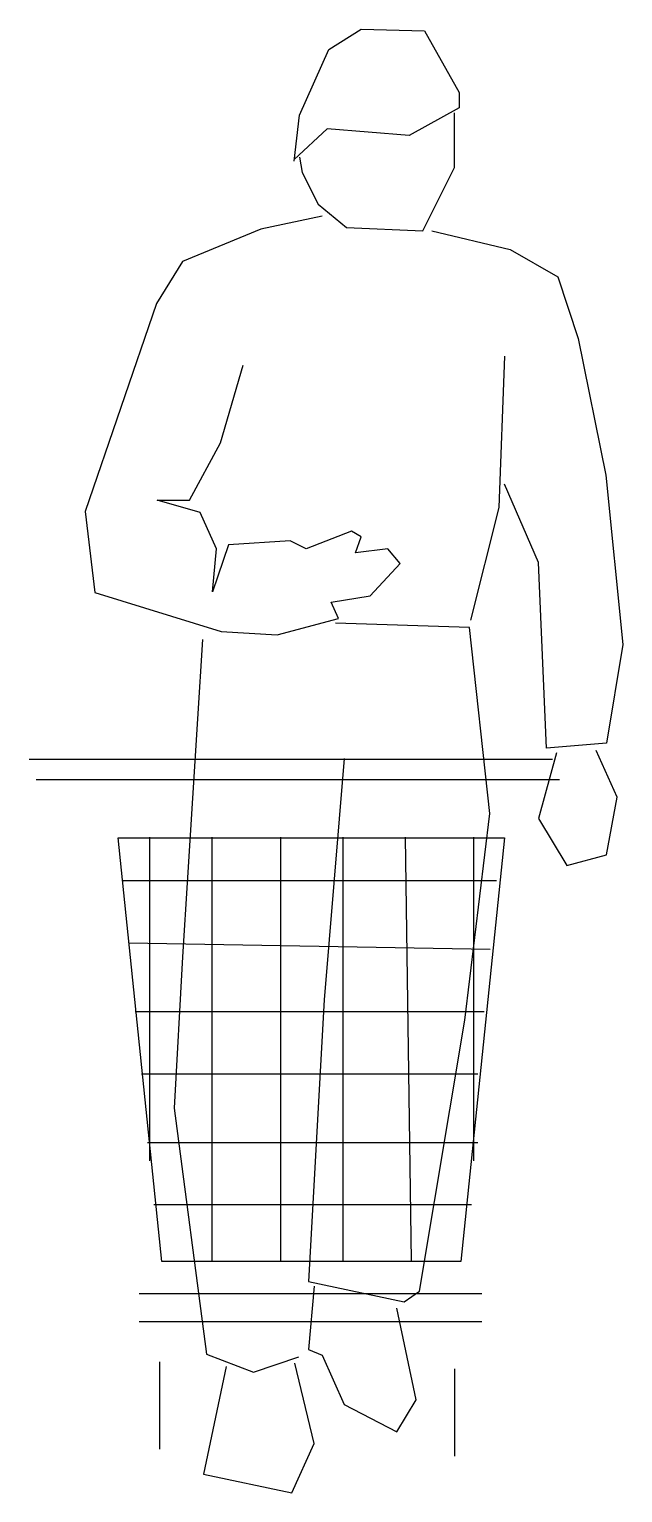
# Model space of a CAD drawing. Extents: x -3257 to 6743, y 13293 to 23293.
# Drawn here: x -1744 to -1081, y 15243 to 16878 of the extents above; entities that cross this region are included whole.
import ezdxf

# ---------------------------------------------------------------- set-up
doc = ezdxf.new("R2010")
doc.units = 0
doc.header["$LTSCALE"] = 1270
doc.header["$MEASUREMENT"] = 0
doc.layers.get('0').update_dxf_attribs({"linetype": 'CONTINUOUS'})

msp = doc.modelspace()

# ---------------------------------------------------------------- linework, layer by layer
at = {"linetype": 'Continuous'}
for p, q in [((-1409.4, 16855.5), (-1373.3, 16878.1)), ((-1373.3, 16878.1), (-1302.8, 16876.3)), ((-1302.8, 16876.3), (-1263.9, 16807.6)), ((-1442.1, 16782.2), (-1409.4, 16855.5)), ((-1263.9, 16807.6), (-1263.9, 16790.4)), ((-1448.3, 16730.7), (-1442.1, 16782.2)), ((-1263.9, 16790.4), (-1319.9, 16759.6)), ((-1269.3, 16723.5), (-1269.3, 16784.9)), ((-1411.3, 16766.8), (-1448.3, 16732.5)), ((-1319.9, 16759.6), (-1411.3, 16766.8)), ((-1442.1, 16735.2), (-1439.4, 16718.1)), ((-1439.4, 16718.1), (-1421.3, 16682.9)), ((-1304.6, 16653), (-1269.3, 16723.5)), ((-1421.3, 16682.9), (-1389.6, 16656.6)), ((-1416.8, 16669.3), (-1485.4, 16654.8)), ((-1485.4, 16654.8), (-1573.1, 16618.6)), ((-1389.6, 16656.6), (-1304.6, 16653)), ((-1294.6, 16653), (-1206.9, 16632.2)), ((-1206.9, 16632.2), (-1153.6, 16601.5)), ((-1573.1, 16618.6), (-1602.1, 16571.6)), ((-1153.6, 16601.5), (-1131, 16532.7)), ((-1602.1, 16571.6), (-1681.7, 16339.2)), ((-1131, 16532.7), (-1100.2, 16379.9)), ((-1530.6, 16416.1), (-1505.2, 16502.9)), ((-1213.3, 16512.8), (-1219.5, 16343.7)), ((-1565, 16351.9), (-1530.6, 16416.1)), ((-1175.2, 16282.2), (-1213.3, 16370)), ((-1100.2, 16379.9), (-1081.2, 16190.8)), ((-1553.2, 16338.3), (-1601.1, 16351.9)), ((-1601.1, 16351.9), (-1565, 16351.9)), ((-1681.7, 16339.2), (-1670.8, 16248.8)), ((-1535.1, 16297.6), (-1553.2, 16338.3)), ((-1219.5, 16343.7), (-1251.2, 16218)), ((-1521.6, 16302.1), (-1539.6, 16249.6)), ((-1452.8, 16306.6), (-1521.6, 16302.1)), ((-1434.9, 16297.6), (-1452.8, 16306.6)), ((-1384.1, 16317.5), (-1434.9, 16297.6)), ((-1373.3, 16311.1), (-1384.1, 16317.5)), ((-1379.6, 16293), (-1373.3, 16311.1)), ((-1539.6, 16249.6), (-1535.1, 16297.6)), ((-1343.5, 16297.6), (-1379.6, 16293)), ((-1329.9, 16281.3), (-1343.5, 16297.6)), ((-1363.3, 16245.1), (-1329.9, 16281.3)), ((-1166.2, 16075.1), (-1175.2, 16282.2)), ((-1670.8, 16248.8), (-1529.7, 16205.4)), ((-1406.8, 16237.9), (-1363.3, 16245.1)), ((-1398.7, 16219.8), (-1406.8, 16237.9)), ((-1529.7, 16205.4), (-1467.3, 16201.7)), ((-1467.3, 16201.7), (-1398.7, 16219.8)), ((-1252.2, 16209.9), (-1402.2, 16214.4)), ((-1229.5, 16001.9), (-1252.2, 16209.9)), ((-1550.5, 16196.3), (-1573.1, 15841.8)), ((-1081.2, 16190.8), (-1099.3, 16080.5)), ((-1099.3, 16080.5), (-1166.2, 16075.1)), ((-1744.1, 16062.6), (-1159.5, 16062.6)), ((-1392.3, 16063.4), (-1414.9, 15793.8)), ((-1155.3, 16069.6), (-1175.2, 15996.4)), ((-1087.5, 16020), (-1111, 16072.4)), ((-1736.3, 16040), (-1151.7, 16040)), ((-1099.3, 15955.7), (-1087.5, 16020)), ((-1257.5, 15771.2), (-1229.5, 16001.9)), ((-1175.2, 15996.4), (-1143.6, 15943.9)), ((-1596.2, 15501.4), (-1645, 15974.7)), ((-1645, 15974.7), (-1213.4, 15974.7)), ((-1609.3, 15613.7), (-1609.3, 15975.6)), ((-1539.7, 15502.3), (-1539.7, 15975.6)), ((-1463.1, 15502.3), (-1463.1, 15975.6)), ((-1393.5, 15502.3), (-1393.5, 15975.6)), ((-1317, 15502.3), (-1323.9, 15975.6)), ((-1213.4, 15974.7), (-1262.2, 15501.4)), ((-1247.4, 15613.7), (-1247.4, 15975.6)), ((-1143.6, 15943.9), (-1099.3, 15955.7)), ((-1639.7, 15926.9), (-1222.1, 15926.9)), ((-1632.8, 15857.3), (-1229.1, 15850.3)), ((-1573.1, 15841.8), (-1582.1, 15672.7)), ((-1625.8, 15780.7), (-1236.1, 15780.7)), ((-1414.9, 15793.8), (-1432.1, 15479.1)), ((-1308.2, 15468.2), (-1257.5, 15771.2)), ((-1618.9, 15711.1), (-1243, 15711.1)), ((-1582.1, 15672.7), (-1546, 15397.7)), ((-1611.9, 15634.5), (-1243, 15634.5)), ((-1604.9, 15564.9), (-1250, 15564.9)), ((-1262.2, 15501.4), (-1596.2, 15501.4)), ((-1432.1, 15479.1), (-1325.4, 15456.5)), ((-1425.8, 15473.7), (-1432.1, 15403.1)), ((-1325.4, 15456.5), (-1308.2, 15468.2)), ((-1621.5, 15465.8), (-1238.7, 15465.8)), ((-1311.8, 15347), (-1333.5, 15449.2)), ((-1621.5, 15434.4), (-1238.7, 15434.4)), ((-1432.1, 15403.1), (-1416.8, 15396.8)), ((-1598.8, 15389.2), (-1598.8, 15291.8)), ((-1546, 15397.7), (-1493.5, 15377.8)), ((-1493.5, 15377.8), (-1442.9, 15394.9)), ((-1425.8, 15298.2), (-1447.5, 15387.7)), ((-1416.8, 15396.8), (-1392.3, 15341.6)), ((-1524.3, 15384.2), (-1549.6, 15263.8)), ((-1269.1, 15381.4), (-1269.1, 15283.9)), ((-1392.3, 15341.6), (-1333.5, 15310.9)), ((-1333.5, 15310.9), (-1311.8, 15347)), ((-1451, 15243), (-1425.8, 15298.2)), ((-1549.6, 15263.8), (-1451, 15243))]:
    msp.add_line(p, q, dxfattribs=at)

doc.saveas('drawing.dxf')
